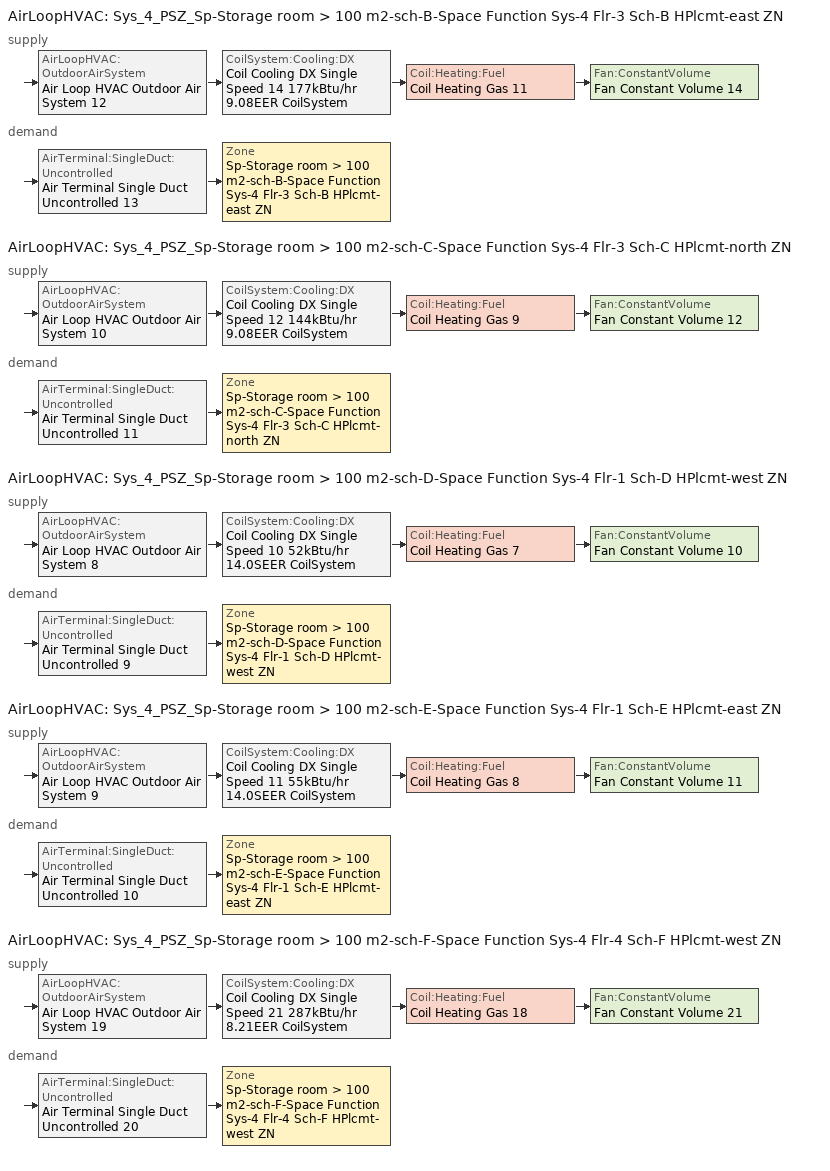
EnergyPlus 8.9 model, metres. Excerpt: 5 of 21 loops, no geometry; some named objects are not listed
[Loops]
AirLoopHVAC 'Sys_4_PSZ_Sp-Storage room > 100 m2-sch-B-Space Function Sys-4 Flr-3 Sch-B HPlcmt-east ZN'
 supply: AirLoopHVAC:OutdoorAirSystem 'Air Loop HVAC Outdoor Air System 12' > CoilSystem:Cooling:DX 'Coil Cooling DX Single Speed 14 177kBtu/hr 9.08EER CoilSystem' > Coil:Heating:Fuel 'Coil Heating Gas 11' > Fan:ConstantVolume 'Fan Constant Volume 14'
 demand: AirTerminal:SingleDuct:Uncontrolled 'Air Terminal Single Duct Uncontrolled 13' > Zone 'Sp-Storage room > 100 m2-sch-B-Space Function Sys-4 Flr-3 Sch-B HPlcmt-east ZN'
AirLoopHVAC 'Sys_4_PSZ_Sp-Storage room > 100 m2-sch-C-Space Function Sys-4 Flr-3 Sch-C HPlcmt-north ZN'
 supply: AirLoopHVAC:OutdoorAirSystem 'Air Loop HVAC Outdoor Air System 10' > CoilSystem:Cooling:DX 'Coil Cooling DX Single Speed 12 144kBtu/hr 9.08EER CoilSystem' > Coil:Heating:Fuel 'Coil Heating Gas 9' > Fan:ConstantVolume 'Fan Constant Volume 12'
 demand: AirTerminal:SingleDuct:Uncontrolled 'Air Terminal Single Duct Uncontrolled 11' > Zone 'Sp-Storage room > 100 m2-sch-C-Space Function Sys-4 Flr-3 Sch-C HPlcmt-north ZN'
AirLoopHVAC 'Sys_4_PSZ_Sp-Storage room > 100 m2-sch-D-Space Function Sys-4 Flr-1 Sch-D HPlcmt-west ZN'
 supply: AirLoopHVAC:OutdoorAirSystem 'Air Loop HVAC Outdoor Air System 8' > CoilSystem:Cooling:DX 'Coil Cooling DX Single Speed 10 52kBtu/hr 14.0SEER CoilSystem' > Coil:Heating:Fuel 'Coil Heating Gas 7' > Fan:ConstantVolume 'Fan Constant Volume 10'
 demand: AirTerminal:SingleDuct:Uncontrolled 'Air Terminal Single Duct Uncontrolled 9' > Zone 'Sp-Storage room > 100 m2-sch-D-Space Function Sys-4 Flr-1 Sch-D HPlcmt-west ZN'
AirLoopHVAC 'Sys_4_PSZ_Sp-Storage room > 100 m2-sch-E-Space Function Sys-4 Flr-1 Sch-E HPlcmt-east ZN'
 supply: AirLoopHVAC:OutdoorAirSystem 'Air Loop HVAC Outdoor Air System 9' > CoilSystem:Cooling:DX 'Coil Cooling DX Single Speed 11 55kBtu/hr 14.0SEER CoilSystem' > Coil:Heating:Fuel 'Coil Heating Gas 8' > Fan:ConstantVolume 'Fan Constant Volume 11'
 demand: AirTerminal:SingleDuct:Uncontrolled 'Air Terminal Single Duct Uncontrolled 10' > Zone 'Sp-Storage room > 100 m2-sch-E-Space Function Sys-4 Flr-1 Sch-E HPlcmt-east ZN'
AirLoopHVAC 'Sys_4_PSZ_Sp-Storage room > 100 m2-sch-F-Space Function Sys-4 Flr-4 Sch-F HPlcmt-west ZN'
 supply: AirLoopHVAC:OutdoorAirSystem 'Air Loop HVAC Outdoor Air System 19' > CoilSystem:Cooling:DX 'Coil Cooling DX Single Speed 21 287kBtu/hr 8.21EER CoilSystem' > Coil:Heating:Fuel 'Coil Heating Gas 18' > Fan:ConstantVolume 'Fan Constant Volume 21'
 demand: AirTerminal:SingleDuct:Uncontrolled 'Air Terminal Single Duct Uncontrolled 20' > Zone 'Sp-Storage room > 100 m2-sch-F-Space Function Sys-4 Flr-4 Sch-F HPlcmt-west ZN'
[ZoneControl:Thermostat] Control Object Type 1=ThermostatSetpoint:DualSetpoint
Name | Zone or ZoneList | Control Type Schedule | Control Name 1
Sp-Storage room > 100 m2-sch-B-Space Function Sys-4 Flr-3 Sch-B HPlcmt-east ZN Thermostat | Sp-Storage room > 100 m2-sch-B-Space Function Sys-4 Flr-3 Sch-B HPlcmt-east ZN | Sp-Storage room > 100 m2-sch-B-Space Function Sys-4 Flr-3 Sch-B HPlcmt-east ZN Thermostat Schedule | Space Function Storage room > 100 m2-sch-B Thermostat 2
Sp-Storage room > 100 m2-sch-C-Space Function Sys-4 Flr-3 Sch-C HPlcmt-north ZN Thermostat | Sp-Storage room > 100 m2-sch-C-Space Function Sys-4 Flr-3 Sch-C HPlcmt-north ZN | Sp-Storage room > 100 m2-sch-C-Space Function Sys-4 Flr-3 Sch-C HPlcmt-north ZN Thermostat Schedule | Space Function Storage room > 100 m2-sch-C Thermostat 2
Sp-Storage room > 100 m2-sch-D-Space Function Sys-4 Flr-1 Sch-D HPlcmt-west ZN Thermostat | Sp-Storage room > 100 m2-sch-D-Space Function Sys-4 Flr-1 Sch-D HPlcmt-west ZN | Sp-Storage room > 100 m2-sch-D-Space Function Sys-4 Flr-1 Sch-D HPlcmt-west ZN Thermostat Schedule | Space Function Storage room > 100 m2-sch-D Thermostat 2
Sp-Storage room > 100 m2-sch-E-Space Function Sys-4 Flr-1 Sch-E HPlcmt-east ZN Thermostat | Sp-Storage room > 100 m2-sch-E-Space Function Sys-4 Flr-1 Sch-E HPlcmt-east ZN | Sp-Storage room > 100 m2-sch-E-Space Function Sys-4 Flr-1 Sch-E HPlcmt-east ZN Thermostat Schedule | Space Function Storage room > 100 m2-sch-E Thermostat 2
Sp-Storage room > 100 m2-sch-F-Space Function Sys-4 Flr-4 Sch-F HPlcmt-west ZN Thermostat | Sp-Storage room > 100 m2-sch-F-Space Function Sys-4 Flr-4 Sch-F HPlcmt-west ZN | Sp-Storage room > 100 m2-sch-F-Space Function Sys-4 Flr-4 Sch-F HPlcmt-west ZN Thermostat Schedule | Space Function Storage room > 100 m2-sch-F Thermostat 2
[ThermostatSetpoint:DualSetpoint]
Name | Heating Setpoint Temperature Schedule | Cooling Setpoint Temperature Schedule
Space Function Storage room > 100 m2-sch-B Thermostat 2 | NECB-B-Thermostat Setpoint-Heating | NECB-B-Thermostat Setpoint-Cooling
Space Function Storage room > 100 m2-sch-C Thermostat 2 | NECB-C-Thermostat Setpoint-Heating | NECB-C-Thermostat Setpoint-Cooling
Space Function Storage room > 100 m2-sch-D Thermostat 2 | NECB-D-Thermostat Setpoint-Heating | NECB-D-Thermostat Setpoint-Cooling
Space Function Storage room > 100 m2-sch-E Thermostat 2 | NECB-E-Thermostat Setpoint-Heating | NECB-E-Thermostat Setpoint-Cooling
Space Function Storage room > 100 m2-sch-F Thermostat 2 | NECB-F-Thermostat Setpoint-Heating | NECB-F-Thermostat Setpoint-Cooling
[AirTerminal:SingleDuct:Uncontrolled] Availability Schedule=Always On Discrete; Maximum Air Flow Rate {m3/s}=AutoSize
Air Terminal Single Duct Uncontrolled 13; Air Terminal Single Duct Uncontrolled 11; Air Terminal Single Duct Uncontrolled 9; Air Terminal Single Duct Uncontrolled 10; Air Terminal Single Duct Uncontrolled 20
[Zone equipment]
Sp-Storage room > 100 m2-sch-B-Space Function Sys-4 Flr-3 Sch-B HPlcmt-east ZN: Air Terminal Single Duct Uncontrolled 13, Zone HVAC Baseboard Convective Water 13
Sp-Storage room > 100 m2-sch-C-Space Function Sys-4 Flr-3 Sch-C HPlcmt-north ZN: Air Terminal Single Duct Uncontrolled 11, Zone HVAC Baseboard Convective Water 11
Sp-Storage room > 100 m2-sch-D-Space Function Sys-4 Flr-1 Sch-D HPlcmt-west ZN: Air Terminal Single Duct Uncontrolled 9, Zone HVAC Baseboard Convective Water 9
Sp-Storage room > 100 m2-sch-E-Space Function Sys-4 Flr-1 Sch-E HPlcmt-east ZN: Air Terminal Single Duct Uncontrolled 10, Zone HVAC Baseboard Convective Water 10
Sp-Storage room > 100 m2-sch-F-Space Function Sys-4 Flr-4 Sch-F HPlcmt-west ZN: Air Terminal Single Duct Uncontrolled 20, Zone HVAC Baseboard Convective Water 20
[Sizing:Zone] Zone Cooling Design Supply Air Temperature Input Method=SupplyAirTemperature; Zone Cooling Design Supply Air Temperature {C}=13; Zone Cooling Design Supply Air Temperature Difference {deltaC}=11.11; Zone Heating Design Supply Air Temperature Input Method=SupplyAirTemperature; Zone Heating Design Supply Air Temperature {C}=43; Zone Heating Design Supply Air Temperature Difference {deltaC}=11.11; Zone Cooling Design Supply Air Humidity Ratio {kgWater/kgDryAir}=0.0085; Zone Heating Design Supply Air Humidity Ratio {kgWater/kgDryAir}=0.008; Zone Heating Sizing Factor=1.3; Zone Cooling Sizing Factor=1.1; Cooling Design Air Flow Method=DesignDay; Cooling Design Air Flow Rate {m3/s}=0; Cooling Minimum Air Flow per Zone Floor Area {m3/s-m2}=0.000762; Cooling Minimum Air Flow {m3/s}=0; Cooling Minimum Air Flow Fraction=0; Heating Design Air Flow Method=DesignDay; Heating Design Air Flow Rate {m3/s}=0; Heating Maximum Air Flow per Zone Floor Area {m3/s-m2}=0.002032; Heating Maximum Air Flow {m3/s}=0.141576; Heating Maximum Air Flow Fraction=0.3; Account for Dedicated Outdoor Air System=No
Name | Design Specification Outdoor Air Object | Design Specification Zone Air Distribution Object
Sp-Storage room > 100 m2-sch-B-Space Function Sys-4 Flr-3 Sch-B HPlcmt-east ZN | Space Function Storage room > 100 m2-sch-B Ventilation | Sp-Storage room > 100 m2-sch-B-Space Function Sys-4 Flr-3 Sch-B HPlcmt-east ZN Design Spec Zone Air Dist
Sp-Storage room > 100 m2-sch-C-Space Function Sys-4 Flr-3 Sch-C HPlcmt-north ZN | Space Function Storage room > 100 m2-sch-C Ventilation | Sp-Storage room > 100 m2-sch-C-Space Function Sys-4 Flr-3 Sch-C HPlcmt-north ZN Design Spec Zone Air Dist
Sp-Storage room > 100 m2-sch-D-Space Function Sys-4 Flr-1 Sch-D HPlcmt-west ZN | Space Function Storage room > 100 m2-sch-D Ventilation | Sp-Storage room > 100 m2-sch-D-Space Function Sys-4 Flr-1 Sch-D HPlcmt-west ZN Design Spec Zone Air Dist
Sp-Storage room > 100 m2-sch-E-Space Function Sys-4 Flr-1 Sch-E HPlcmt-east ZN | Space Function Storage room > 100 m2-sch-E Ventilation | Sp-Storage room > 100 m2-sch-E-Space Function Sys-4 Flr-1 Sch-E HPlcmt-east ZN Design Spec Zone Air Dist
Sp-Storage room > 100 m2-sch-F-Space Function Sys-4 Flr-4 Sch-F HPlcmt-west ZN | Space Function Storage room > 100 m2-sch-F Ventilation | Sp-Storage room > 100 m2-sch-F-Space Function Sys-4 Flr-4 Sch-F HPlcmt-west ZN Design Spec Zone Air Dist
[DesignSpecification:ZoneAirDistribution] Zone Air Distribution Effectiveness in Cooling Mode=1; Zone Air Distribution Effectiveness in Heating Mode=1
Sp-Storage room > 100 m2-sch-B-Space Function Sys-4 Flr-3 Sch-B HPlcmt-east ZN Design Spec Zone Air Dist; Sp-Storage room > 100 m2-sch-C-Space Function Sys-4 Flr-3 Sch-C HPlcmt-north ZN Design Spec Zone Air Dist; Sp-Storage room > 100 m2-sch-D-Space Function Sys-4 Flr-1 Sch-D HPlcmt-west ZN Design Spec Zone Air Dist; Sp-Storage room > 100 m2-sch-E-Space Function Sys-4 Flr-1 Sch-E HPlcmt-east ZN Design Spec Zone Air Dist; Sp-Storage room > 100 m2-sch-F-Space Function Sys-4 Flr-4 Sch-F HPlcmt-west ZN Design Spec Zone Air Dist
[Controller:MechanicalVentilation] Demand Controlled Ventilation=No; System Outdoor Air Method=ZoneSum
Name | Availability Schedule | Zone Name 1 | Design Specification Outdoor Air Object Name 1 | Design Specification Zone Air Distribution Object Name 1
Controller Mechanical Ventilation 12 | Sys_4_PSZ_Sp-Storage room > 100 m2-sch-B-Space Function Sys-4 Flr-3 Sch-B HPlcmt-east ZN Occ Sch | Sp-Storage room > 100 m2-sch-B-Space Function Sys-4 Flr-3 Sch-B HPlcmt-east ZN | Space Function Storage room > 100 m2-sch-B Ventilation | Sp-Storage room > 100 m2-sch-B-Space Function Sys-4 Flr-3 Sch-B HPlcmt-east ZN Design Spec Zone Air Dist
Controller Mechanical Ventilation 10 | Sys_4_PSZ_Sp-Storage room > 100 m2-sch-C-Space Function Sys-4 Flr-3 Sch-C HPlcmt-north ZN Occ Sch | Sp-Storage room > 100 m2-sch-C-Space Function Sys-4 Flr-3 Sch-C HPlcmt-north ZN | Space Function Storage room > 100 m2-sch-C Ventilation | Sp-Storage room > 100 m2-sch-C-Space Function Sys-4 Flr-3 Sch-C HPlcmt-north ZN Design Spec Zone Air Dist
Controller Mechanical Ventilation 8 | Sys_4_PSZ_Sp-Storage room > 100 m2-sch-D-Space Function Sys-4 Flr-1 Sch-D HPlcmt-west ZN Occ Sch | Sp-Storage room > 100 m2-sch-D-Space Function Sys-4 Flr-1 Sch-D HPlcmt-west ZN | Space Function Storage room > 100 m2-sch-D Ventilation | Sp-Storage room > 100 m2-sch-D-Space Function Sys-4 Flr-1 Sch-D HPlcmt-west ZN Design Spec Zone Air Dist
Controller Mechanical Ventilation 9 | Sys_4_PSZ_Sp-Storage room > 100 m2-sch-E-Space Function Sys-4 Flr-1 Sch-E HPlcmt-east ZN Occ Sch | Sp-Storage room > 100 m2-sch-E-Space Function Sys-4 Flr-1 Sch-E HPlcmt-east ZN | Space Function Storage room > 100 m2-sch-E Ventilation | Sp-Storage room > 100 m2-sch-E-Space Function Sys-4 Flr-1 Sch-E HPlcmt-east ZN Design Spec Zone Air Dist
Controller Mechanical Ventilation 19 | Sys_4_PSZ_Sp-Storage room > 100 m2-sch-F-Space Function Sys-4 Flr-4 Sch-F HPlcmt-west ZN Occ Sch | Sp-Storage room > 100 m2-sch-F-Space Function Sys-4 Flr-4 Sch-F HPlcmt-west ZN | Space Function Storage room > 100 m2-sch-F Ventilation | Sp-Storage room > 100 m2-sch-F-Space Function Sys-4 Flr-4 Sch-F HPlcmt-west ZN Design Spec Zone Air Dist
[DesignSpecification:OutdoorAir] Outdoor Air Method=Sum; Outdoor Air Flow per Person {m3/s-person}=0; Outdoor Air Flow per Zone Floor Area {m3/s-m2}=0.0003556; Outdoor Air Flow per Zone {m3/s}=0; Outdoor Air Flow Air Changes per Hour {1/hr}=0
Space Function Storage room > 100 m2-sch-B Ventilation; Space Function Storage room > 100 m2-sch-C Ventilation; Space Function Storage room > 100 m2-sch-D Ventilation; Space Function Storage room > 100 m2-sch-E Ventilation; Space Function Storage room > 100 m2-sch-F Ventilation
[Fan:ConstantVolume] Fan Total Efficiency=0.39975; Pressure Rise {Pa}=640; Maximum Flow Rate {m3/s}=AutoSize; Motor Efficiency=0.615; Motor In Airstream Fraction=1
Name | Availability Schedule
Fan Constant Volume 14 | Sys_4_PSZ_Sp-Storage room > 100 m2-sch-B-Space Function Sys-4 Flr-3 Sch-B HPlcmt-east ZN Occ Sch
Fan Constant Volume 12 | Sys_4_PSZ_Sp-Storage room > 100 m2-sch-C-Space Function Sys-4 Flr-3 Sch-C HPlcmt-north ZN Occ Sch
Fan Constant Volume 10 | Sys_4_PSZ_Sp-Storage room > 100 m2-sch-D-Space Function Sys-4 Flr-1 Sch-D HPlcmt-west ZN Occ Sch
Fan Constant Volume 11 | Sys_4_PSZ_Sp-Storage room > 100 m2-sch-E-Space Function Sys-4 Flr-1 Sch-E HPlcmt-east ZN Occ Sch
Fan Constant Volume 21 | Sys_4_PSZ_Sp-Storage room > 100 m2-sch-F-Space Function Sys-4 Flr-4 Sch-F HPlcmt-west ZN Occ Sch
[Coil:Cooling:DX:SingleSpeed] Availability Schedule=Always On Discrete; Gross Rated Total Cooling Capacity {W}=Autosize; Gross Rated Sensible Heat Ratio=Autosize; Rated Air Flow Rate {m3/s}=Autosize; Rated Evaporator Fan Power Per Volume Flow Rate {W/(m3/s)}=773.3; Total Cooling Capacity Function of Temperature Curve=DXCOOL-NECB2011-REF-CAPFT; Total Cooling Capacity Function of Flow Fraction Curve=DXCOOL-NECB2011-REF-CAPFFLOW; Energy Input Ratio Function of Temperature Curve=DXCOOL-NECB2011-REF-COOLEIRFT; Energy Input Ratio Function of Flow Fraction Curve=DXCOOL-NECB2011-REF-COOLEIRFFLOW; Part Load Fraction Correlation Curve=DXCOOL-NECB2011-REF-COOLPLFFPLR; Condenser Type=AirCooled; Evaporative Condenser Effectiveness=0; Evaporative Condenser Air Flow Rate {m3/s}=Autosize; Evaporative Condenser Pump Rated Power Consumption {W}=Autosize; Crankcase Heater Capacity {W}=0; Maximum Outdoor Dry-Bulb Temperature for Crankcase Heater Operation {C}=0; Basin Heater Capacity {W/K}=0; Basin Heater Setpoint Temperature {C}=10
Name | Gross Rated Cooling COP {W/W}
Coil Cooling DX Single Speed 14 177kBtu/hr 9.08EER | 3.19475
Coil Cooling DX Single Speed 12 144kBtu/hr 9.08EER | 3.17121
Coil Cooling DX Single Speed 10 52kBtu/hr 14.0SEER; Coil Cooling DX Single Speed 11 55kBtu/hr 14.0SEER | 3.8248
Coil Cooling DX Single Speed 21 287kBtu/hr 8.21EER | 2.95942
[AirLoopHVAC] Design Supply Air Flow Rate {m3/s}=AutoSize
Sys_4_PSZ_Sp-Storage room > 100 m2-sch-B-Space Function Sys-4 Flr-3 Sch-B HPlcmt-east ZN; Sys_4_PSZ_Sp-Storage room > 100 m2-sch-C-Space Function Sys-4 Flr-3 Sch-C HPlcmt-north ZN; Sys_4_PSZ_Sp-Storage room > 100 m2-sch-D-Space Function Sys-4 Flr-1 Sch-D HPlcmt-west ZN; Sys_4_PSZ_Sp-Storage room > 100 m2-sch-E-Space Function Sys-4 Flr-1 Sch-E HPlcmt-east ZN; Sys_4_PSZ_Sp-Storage room > 100 m2-sch-F-Space Function Sys-4 Flr-4 Sch-F HPlcmt-west ZN
[Sizing:System] Type of Load to Size On=Sensible; Design Outdoor Air Flow Rate {m3/s}=Autosize; Central Heating Maximum System Air Flow Ratio=1; Preheat Design Temperature {C}=7; Preheat Design Humidity Ratio {kgWater/kgDryAir}=0.008; Precool Design Temperature {C}=13; Precool Design Humidity Ratio {kgWater/kgDryAir}=0.008; Central Cooling Design Supply Air Temperature {C}=13; Central Heating Design Supply Air Temperature {C}=43; Type of Zone Sum to Use=NonCoincident; 100% Outdoor Air in Cooling=No; 100% Outdoor Air in Heating=No; Central Cooling Design Supply Air Humidity Ratio {kgWater/kgDryAir}=0.0085; Central Heating Design Supply Air Humidity Ratio {kgWater/kgDryAir}=0.008; Cooling Supply Air Flow Rate Method=DesignDay; Cooling Supply Air Flow Rate {m3/s}=0; Cooling Supply Air Flow Rate Per Floor Area {m3/s-m2}=0.00996765; Cooling Fraction of Autosized Cooling Supply Air Flow Rate=1; Cooling Supply Air Flow Rate Per Unit Cooling Capacity {m3/s-W}=3.94755e-05; Heating Supply Air Flow Rate Method=DesignDay; Heating Supply Air Flow Rate {m3/s}=0; Heating Supply Air Flow Rate Per Floor Area {m3/s-m2}=0.00996765; Heating Fraction of Autosized Heating Supply Air Flow Rate=1; Heating Fraction of Autosized Cooling Supply Air Flow Rate=1; Heating Supply Air Flow Rate Per Unit Heating Capacity {m3/s-W}=3.15882e-05; System Outdoor Air Method=ZoneSum; Zone Maximum Outdoor Air Fraction=1; Cooling Design Capacity Method=CoolingDesignCapacity; Cooling Design Capacity {W}=Autosize; Cooling Design Capacity Per Floor Area {W/m2}=234.7; Fraction of Autosized Cooling Design Capacity=1; Heating Design Capacity Method=HeatingDesignCapacity; Heating Design Capacity {W}=Autosize; Heating Design Capacity Per Floor Area {W/m2}=157; Fraction of Autosized Heating Design Capacity=1; Central Cooling Capacity Control Method=OnOff
Sys_4_PSZ_Sp-Storage room > 100 m2-sch-B-Space Function Sys-4 Flr-3 Sch-B HPlcmt-east ZN; Sys_4_PSZ_Sp-Storage room > 100 m2-sch-C-Space Function Sys-4 Flr-3 Sch-C HPlcmt-north ZN; Sys_4_PSZ_Sp-Storage room > 100 m2-sch-D-Space Function Sys-4 Flr-1 Sch-D HPlcmt-west ZN; Sys_4_PSZ_Sp-Storage room > 100 m2-sch-E-Space Function Sys-4 Flr-1 Sch-E HPlcmt-east ZN; Sys_4_PSZ_Sp-Storage room > 100 m2-sch-F-Space Function Sys-4 Flr-4 Sch-F HPlcmt-west ZN
[Controller:OutdoorAir] Minimum Outdoor Air Flow Rate {m3/s}=Autosize; Maximum Outdoor Air Flow Rate {m3/s}=Autosize; Economizer Control Action Type=ModulateFlow; Lockout Type=NoLockout; Minimum Limit Type=FixedMinimum; High Humidity Control=No; Control High Indoor Humidity Based on Outdoor Humidity Ratio=Yes; Heat Recovery Bypass Control Type=BypassWhenWithinEconomizerLimits
Name | Economizer Control Type | Minimum Outdoor Air Schedule | Mechanical Ventilation Controller | Economizer Maximum Limit Dry-Bulb Temperature {C} | Economizer Maximum Limit Enthalpy {J/kg} | Economizer Minimum Limit Dry-Bulb Temperature {C}
Controller Outdoor Air 12 | DifferentialEnthalpy | Sys_4_PSZ_Sp-Storage room > 100 m2-sch-B-Space Function Sys-4 Flr-3 Sch-B HPlcmt-east ZN Occ Sch | Controller Mechanical Ventilation 12
Controller Outdoor Air 10 | DifferentialEnthalpy | Sys_4_PSZ_Sp-Storage room > 100 m2-sch-C-Space Function Sys-4 Flr-3 Sch-C HPlcmt-north ZN Occ Sch | Controller Mechanical Ventilation 10
Controller Outdoor Air 8 | NoEconomizer | Sys_4_PSZ_Sp-Storage room > 100 m2-sch-D-Space Function Sys-4 Flr-1 Sch-D HPlcmt-west ZN Occ Sch | Controller Mechanical Ventilation 8 | 28 | 64000 | -100
Controller Outdoor Air 9 | NoEconomizer | Sys_4_PSZ_Sp-Storage room > 100 m2-sch-E-Space Function Sys-4 Flr-1 Sch-E HPlcmt-east ZN Occ Sch | Controller Mechanical Ventilation 9 | 28 | 64000 | -100
Controller Outdoor Air 19 | DifferentialEnthalpy | Sys_4_PSZ_Sp-Storage room > 100 m2-sch-F-Space Function Sys-4 Flr-4 Sch-F HPlcmt-west ZN Occ Sch | Controller Mechanical Ventilation 19
[SetpointManager:MixedAir] Control Variable=Temperature
Node 195 OS Default SPM; Node 194 OS Default SPM; Node 193 OS Default SPM; Node 169 OS Default SPM; Node 168 OS Default SPM; Node 167 OS Default SPM; Node 143 OS Default SPM; Node 142 OS Default SPM; Node 141 OS Default SPM; Node 156 OS Default SPM; Node 155 OS Default SPM; Node 154 OS Default SPM; Node 286 OS Default SPM; Node 285 OS Default SPM; Node 284 OS Default SPM
[CoilSystem:Cooling:DX] Availability Schedule=Always On Discrete
Name | Cooling Coil
Coil Cooling DX Single Speed 14 177kBtu/hr 9.08EER CoilSystem | Coil Cooling DX Single Speed 14 177kBtu/hr 9.08EER
Coil Cooling DX Single Speed 12 144kBtu/hr 9.08EER CoilSystem | Coil Cooling DX Single Speed 12 144kBtu/hr 9.08EER
Coil Cooling DX Single Speed 10 52kBtu/hr 14.0SEER CoilSystem | Coil Cooling DX Single Speed 10 52kBtu/hr 14.0SEER
Coil Cooling DX Single Speed 11 55kBtu/hr 14.0SEER CoilSystem | Coil Cooling DX Single Speed 11 55kBtu/hr 14.0SEER
Coil Cooling DX Single Speed 21 287kBtu/hr 8.21EER CoilSystem | Coil Cooling DX Single Speed 21 287kBtu/hr 8.21EER
[Coil:Heating:Fuel] Availability Schedule=Always On Discrete; Fuel Type=NaturalGas; Burner Efficiency=0.81; Nominal Capacity {W}=AutoSize; Parasitic Electric Load {W}=0; Part Load Fraction Correlation Curve=FURNACE-EFFPLR-NECB2011; Parasitic Fuel Load {W}=0
Coil Heating Gas 11; Coil Heating Gas 9; Coil Heating Gas 7; Coil Heating Gas 8; Coil Heating Gas 18
[SetpointManager:SingleZone:Reheat] Control Variable=Temperature; Minimum Supply Air Temperature {C}=13; Maximum Supply Air Temperature {C}=43
Name | Control Zone
Setpoint Manager Single Zone Reheat 11 | Sp-Storage room > 100 m2-sch-B-Space Function Sys-4 Flr-3 Sch-B HPlcmt-east ZN
Setpoint Manager Single Zone Reheat 9 | Sp-Storage room > 100 m2-sch-C-Space Function Sys-4 Flr-3 Sch-C HPlcmt-north ZN
Setpoint Manager Single Zone Reheat 7 | Sp-Storage room > 100 m2-sch-D-Space Function Sys-4 Flr-1 Sch-D HPlcmt-west ZN
Setpoint Manager Single Zone Reheat 8 | Sp-Storage room > 100 m2-sch-E-Space Function Sys-4 Flr-1 Sch-E HPlcmt-east ZN
Setpoint Manager Single Zone Reheat 18 | Sp-Storage room > 100 m2-sch-F-Space Function Sys-4 Flr-4 Sch-F HPlcmt-west ZN
[Schedule:Compact]
Sp-Storage room > 100 m2-sch-B-Space Function Sys-4 Flr-3 Sch-B HPlcmt-east ZN Thermostat Schedule; Sp-Storage room > 100 m2-sch-C-Space Function Sys-4 Flr-3 Sch-C HPlcmt-north ZN Thermostat Schedule; Sp-Storage room > 100 m2-sch-D-Space Function Sys-4 Flr-1 Sch-D HPlcmt-west ZN Thermostat Schedule; Sp-Storage room > 100 m2-sch-E-Space Function Sys-4 Flr-1 Sch-E HPlcmt-east ZN Thermostat Schedule; Sp-Storage room > 100 m2-sch-F-Space Function Sys-4 Flr-4 Sch-F HPlcmt-west ZN Thermostat Schedule: Through: 12/31, For: AllDays, Until: 24:00, 4
[Schedule:Day:Interval]
NECB-C-Thermostat Setpoint-Heating Sun|Hol Day: No, 09:00, 18, 10:00, 20, 19:00, 22, 24:00, 18
NECB-C-Thermostat Setpoint-Heating Default|Wkdy Day; NECB-C-Thermostat Setpoint-Heating Sat Day; NECB-C-Thermostat Setpoint-Heating Default: No, 07:00, 18, 08:00, 20, 21:00, 22, 24:00, 18
NECB-C-Thermostat Setpoint-Cooling Sun|Hol Day; NECB-E-Thermostat Setpoint-Cooling Default|Wkdy Day; NECB-E-Thermostat Setpoint-Cooling Default: No, 07:00, 35, 19:00, 24, 24:00, 35
NECB-C-Thermostat Setpoint-Cooling Default|Wkdy Day; NECB-C-Thermostat Setpoint-Cooling Sat Day; NECB-C-Thermostat Setpoint-Cooling Default: No, 07:00, 35, 21:00, 24, 24:00, 35
NECB-B-Thermostat Setpoint-Heating Sun|Hol Day: No, 01:00, 18, 02:00, 22, 09:00, 18, 10:00, 20, 23:00, 22, 24:00, 18
NECB-B-Thermostat Setpoint-Heating Default|Wkdy Day; NECB-B-Thermostat Setpoint-Heating Sat Day; NECB-B-Thermostat Setpoint-Heating Default: No, 02:00, 22, 08:00, 18, 09:00, 20, 24:00, 22
NECB-B-Thermostat Setpoint-Cooling Sun|Hol Day: No, 09:00, 35, 23:00, 24, 24:00, 35
NECB-B-Thermostat Setpoint-Cooling Default|Wkdy Day; NECB-B-Thermostat Setpoint-Cooling Sat Day; NECB-B-Thermostat Setpoint-Cooling Default: No, 01:00, 24, 08:00, 35, 24:00, 24
Sys_4_PSZ_Sp-Storage room > 100 m2-sch-B-Space Function Sys-4 Flr-3 Sch-B HPlcmt-east ZN Occ Sch Sunday: No, 01:00, 0, 02:00, 1, 11:00, 0, 23:00, 1, 24:00, 0
Sys_4_PSZ_Sp-Storage room > 100 m2-sch-B-Space Function Sys-4 Flr-3 Sch-B HPlcmt-east ZN Occ Sch Monday; Sys_4_PSZ_Sp-Storage room > 100 m2-sch-B-Space Function Sys-4 Flr-3 Sch-B HPlcmt-east ZN Occ Sch Tuesday; Sys_4_PSZ_Sp-Storage room > 100 m2-sch-B-Space Function Sys-4 Flr-3 Sch-B HPlcmt-east ZN Occ Sch Wednesday; Sys_4_PSZ_Sp-Storage room > 100 m2-sch-B-Space Function Sys-4 Flr-3 Sch-B HPlcmt-east ZN Occ Sch Thursday; Sys_4_PSZ_Sp-Storage room > 100 m2-sch-B-Space Function Sys-4 Flr-3 Sch-B HPlcmt-east ZN Occ Sch Friday: No, 01:00, 1, 10:00, 0, 24:00, 1
Sys_4_PSZ_Sp-Storage room > 100 m2-sch-B-Space Function Sys-4 Flr-3 Sch-B HPlcmt-east ZN Occ Sch Saturday: No, 02:00, 1, 10:00, 0, 24:00, 1
Sys_4_PSZ_Sp-Storage room > 100 m2-sch-B-Space Function Sys-4 Flr-3 Sch-B HPlcmt-east ZN Occ Sch Default; Sys_4_PSZ_Sp-Storage room > 100 m2-sch-B-Space Function Sys-4 Flr-3 Sch-B HPlcmt-east ZN Occ Sch Summer Design Day; Sys_4_PSZ_Sp-Storage room > 100 m2-sch-B-Space Function Sys-4 Flr-3 Sch-B HPlcmt-east ZN Occ Sch Winter Design Day; Sys_4_PSZ_Sp-Storage room > 100 m2-sch-C-Space Function Sys-4 Flr-3 Sch-C HPlcmt-north ZN Occ Sch Default; Sys_4_PSZ_Sp-Storage room > 100 m2-sch-C-Space Function Sys-4 Flr-3 Sch-C HPlcmt-north ZN Occ Sch Summer Design Day; Sys_4_PSZ_Sp-Storage room > 100 m2-sch-C-Space Function Sys-4 Flr-3 Sch-C HPlcmt-north ZN Occ Sch Winter Design Day; Sys_4_PSZ_Sp-Storage room > 100 m2-sch-D-Space Function Sys-4 Flr-1 Sch-D HPlcmt-west ZN Occ Sch Default; Sys_4_PSZ_Sp-Storage room > 100 m2-sch-D-Space Function Sys-4 Flr-1 Sch-D HPlcmt-west ZN Occ Sch Summer Design Day; Sys_4_PSZ_Sp-Storage room > 100 m2-sch-D-Space Function Sys-4 Flr-1 Sch-D HPlcmt-west ZN Occ Sch Winter Design Day; Sys_4_PSZ_Sp-Storage room > 100 m2-sch-E-Space Function Sys-4 Flr-1 Sch-E HPlcmt-east ZN Occ Sch Default; Sys_4_PSZ_Sp-Storage room > 100 m2-sch-E-Space Function Sys-4 Flr-1 Sch-E HPlcmt-east ZN Occ Sch Summer Design Day; Sys_4_PSZ_Sp-Storage room > 100 m2-sch-E-Space Function Sys-4 Flr-1 Sch-E HPlcmt-east ZN Occ Sch Winter Design Day; Sys_4_PSZ_Sp-Storage room > 100 m2-sch-F-Space Function Sys-4 Flr-4 Sch-F HPlcmt-west ZN Occ Sch Default; Sys_4_PSZ_Sp-Storage room > 100 m2-sch-F-Space Function Sys-4 Flr-4 Sch-F HPlcmt-west ZN Occ Sch Summer Design Day; Sys_4_PSZ_Sp-Storage room > 100 m2-sch-F-Space Function Sys-4 Flr-4 Sch-F HPlcmt-west ZN Occ Sch Winter Design Day: No, 24:00, 1
Sys_4_PSZ_Sp-Storage room > 100 m2-sch-C-Space Function Sys-4 Flr-3 Sch-C HPlcmt-north ZN Occ Sch Sunday: No, 09:00, 0, 19:00, 1, 24:00, 0
Sys_4_PSZ_Sp-Storage room > 100 m2-sch-C-Space Function Sys-4 Flr-3 Sch-C HPlcmt-north ZN Occ Sch Monday; Sys_4_PSZ_Sp-Storage room > 100 m2-sch-C-Space Function Sys-4 Flr-3 Sch-C HPlcmt-north ZN Occ Sch Tuesday; Sys_4_PSZ_Sp-Storage room > 100 m2-sch-C-Space Function Sys-4 Flr-3 Sch-C HPlcmt-north ZN Occ Sch Wednesday; Sys_4_PSZ_Sp-Storage room > 100 m2-sch-C-Space Function Sys-4 Flr-3 Sch-C HPlcmt-north ZN Occ Sch Thursday; Sys_4_PSZ_Sp-Storage room > 100 m2-sch-C-Space Function Sys-4 Flr-3 Sch-C HPlcmt-north ZN Occ Sch Friday; Sys_4_PSZ_Sp-Storage room > 100 m2-sch-C-Space Function Sys-4 Flr-3 Sch-C HPlcmt-north ZN Occ Sch Saturday: No, 09:00, 0, 21:00, 1, 24:00, 0
NECB-D-Thermostat Setpoint-Heating Sun|Hol Day; NECB-D-Thermostat Setpoint-Heating Sat Day; NECB-E-Thermostat Setpoint-Heating Sun|Hol Day: No, 24:00, 18
NECB-D-Thermostat Setpoint-Heating Default|Wkdy Day; NECB-D-Thermostat Setpoint-Heating Default: No, 07:00, 18, 08:00, 20, 23:00, 22, 24:00, 18
NECB-D-Thermostat Setpoint-Cooling Sun|Hol Day; NECB-D-Thermostat Setpoint-Cooling Sat Day; NECB-E-Thermostat Setpoint-Cooling Sun|Hol Day: No, 24:00, 35
NECB-D-Thermostat Setpoint-Cooling Default|Wkdy Day; NECB-D-Thermostat Setpoint-Cooling Default: No, 07:00, 35, 23:00, 24, 24:00, 35
Sys_4_PSZ_Sp-Storage room > 100 m2-sch-D-Space Function Sys-4 Flr-1 Sch-D HPlcmt-west ZN Occ Sch Sunday; Sys_4_PSZ_Sp-Storage room > 100 m2-sch-D-Space Function Sys-4 Flr-1 Sch-D HPlcmt-west ZN Occ Sch Saturday; Sys_4_PSZ_Sp-Storage room > 100 m2-sch-E-Space Function Sys-4 Flr-1 Sch-E HPlcmt-east ZN Occ Sch Sunday: No, 24:00, 0
Sys_4_PSZ_Sp-Storage room > 100 m2-sch-D-Space Function Sys-4 Flr-1 Sch-D HPlcmt-west ZN Occ Sch Monday; Sys_4_PSZ_Sp-Storage room > 100 m2-sch-D-Space Function Sys-4 Flr-1 Sch-D HPlcmt-west ZN Occ Sch Tuesday; Sys_4_PSZ_Sp-Storage room > 100 m2-sch-D-Space Function Sys-4 Flr-1 Sch-D HPlcmt-west ZN Occ Sch Wednesday; Sys_4_PSZ_Sp-Storage room > 100 m2-sch-D-Space Function Sys-4 Flr-1 Sch-D HPlcmt-west ZN Occ Sch Thursday; Sys_4_PSZ_Sp-Storage room > 100 m2-sch-D-Space Function Sys-4 Flr-1 Sch-D HPlcmt-west ZN Occ Sch Friday: No, 09:00, 0, 18:00, 1, 19:00, 0, 22:00, 1, 24:00, 0
NECB-E-Thermostat Setpoint-Heating Default|Wkdy Day; NECB-E-Thermostat Setpoint-Heating Default: No, 07:00, 18, 08:00, 20, 19:00, 22, 24:00, 18
NECB-E-Thermostat Setpoint-Heating Sat Day: No, 08:00, 18, 09:00, 20, 17:00, 22, 24:00, 18
NECB-E-Thermostat Setpoint-Cooling Sat Day: No, 08:00, 35, 17:00, 24, 24:00, 35
Sys_4_PSZ_Sp-Storage room > 100 m2-sch-E-Space Function Sys-4 Flr-1 Sch-E HPlcmt-east ZN Occ Sch Monday; Sys_4_PSZ_Sp-Storage room > 100 m2-sch-E-Space Function Sys-4 Flr-1 Sch-E HPlcmt-east ZN Occ Sch Tuesday; Sys_4_PSZ_Sp-Storage room > 100 m2-sch-E-Space Function Sys-4 Flr-1 Sch-E HPlcmt-east ZN Occ Sch Wednesday; Sys_4_PSZ_Sp-Storage room > 100 m2-sch-E-Space Function Sys-4 Flr-1 Sch-E HPlcmt-east ZN Occ Sch Thursday; Sys_4_PSZ_Sp-Storage room > 100 m2-sch-E-Space Function Sys-4 Flr-1 Sch-E HPlcmt-east ZN Occ Sch Friday: No, 08:00, 0, 19:00, 1, 24:00, 0
Sys_4_PSZ_Sp-Storage room > 100 m2-sch-E-Space Function Sys-4 Flr-1 Sch-E HPlcmt-east ZN Occ Sch Saturday: No, 09:00, 0, 13:00, 1, 24:00, 0
NECB-F-Thermostat Setpoint-Heating Sun|Hol Day; NECB-F-Thermostat Setpoint-Heating Default|Wkdy Day; NECB-F-Thermostat Setpoint-Heating Sat Day; NECB-F-Thermostat Setpoint-Heating Default: No, 01:00, 22, 07:00, 18, 08:00, 20, 24:00, 22
NECB-F-Thermostat Setpoint-Cooling Sun|Hol Day; NECB-F-Thermostat Setpoint-Cooling Default|Wkdy Day; NECB-F-Thermostat Setpoint-Cooling Sat Day; NECB-F-Thermostat Setpoint-Cooling Default: No, 24:00, 24
Sys_4_PSZ_Sp-Storage room > 100 m2-sch-F-Space Function Sys-4 Flr-4 Sch-F HPlcmt-west ZN Occ Sch Sunday; Sys_4_PSZ_Sp-Storage room > 100 m2-sch-F-Space Function Sys-4 Flr-4 Sch-F HPlcmt-west ZN Occ Sch Monday; Sys_4_PSZ_Sp-Storage room > 100 m2-sch-F-Space Function Sys-4 Flr-4 Sch-F HPlcmt-west ZN Occ Sch Tuesday; Sys_4_PSZ_Sp-Storage room > 100 m2-sch-F-Space Function Sys-4 Flr-4 Sch-F HPlcmt-west ZN Occ Sch Wednesday; Sys_4_PSZ_Sp-Storage room > 100 m2-sch-F-Space Function Sys-4 Flr-4 Sch-F HPlcmt-west ZN Occ Sch Thursday; Sys_4_PSZ_Sp-Storage room > 100 m2-sch-F-Space Function Sys-4 Flr-4 Sch-F HPlcmt-west ZN Occ Sch Friday; Sys_4_PSZ_Sp-Storage room > 100 m2-sch-F-Space Function Sys-4 Flr-4 Sch-F HPlcmt-west ZN Occ Sch Saturday: No, 10:00, 1, 16:00, 0, 24:00, 1
[Schedule:Week:Daily]
NECB-C-Thermostat Setpoint-Heating Week Rule - Jan1-Dec31: NECB-C-Thermostat Setpoint-Heating Sun|Hol Day, NECB-C-Thermostat Setpoint-Heating Default|Wkdy Day, NECB-C-Thermostat Setpoint-Heating Default|Wkdy Day, NECB-C-Thermostat Setpoint-Heating Default|Wkdy Day, NECB-C-Thermostat Setpoint-Heating Default|Wkdy Day, NECB-C-Thermostat Setpoint-Heating Default|Wkdy Day, NECB-C-Thermostat Setpoint-Heating Sat Day, NECB-C-Thermostat Setpoint-Heating Default, NECB-C-Thermostat Setpoint-Heating Default, NECB-C-Thermostat Setpoint-Heating Default, NECB-C-Thermostat Setpoint-Heating Default, NECB-C-Thermostat Setpoint-Heating Default
NECB-C-Thermostat Setpoint-Cooling Week Rule - Jan1-Dec31: NECB-C-Thermostat Setpoint-Cooling Sun|Hol Day, NECB-C-Thermostat Setpoint-Cooling Default|Wkdy Day, NECB-C-Thermostat Setpoint-Cooling Default|Wkdy Day, NECB-C-Thermostat Setpoint-Cooling Default|Wkdy Day, NECB-C-Thermostat Setpoint-Cooling Default|Wkdy Day, NECB-C-Thermostat Setpoint-Cooling Default|Wkdy Day, NECB-C-Thermostat Setpoint-Cooling Sat Day, NECB-C-Thermostat Setpoint-Cooling Default, NECB-C-Thermostat Setpoint-Cooling Default, NECB-C-Thermostat Setpoint-Cooling Default, NECB-C-Thermostat Setpoint-Cooling Default, NECB-C-Thermostat Setpoint-Cooling Default
NECB-B-Thermostat Setpoint-Heating Week Rule - Jan1-Dec31: NECB-B-Thermostat Setpoint-Heating Sun|Hol Day, NECB-B-Thermostat Setpoint-Heating Default|Wkdy Day, NECB-B-Thermostat Setpoint-Heating Default|Wkdy Day, NECB-B-Thermostat Setpoint-Heating Default|Wkdy Day, NECB-B-Thermostat Setpoint-Heating Default|Wkdy Day, NECB-B-Thermostat Setpoint-Heating Default|Wkdy Day, NECB-B-Thermostat Setpoint-Heating Sat Day, NECB-B-Thermostat Setpoint-Heating Default, NECB-B-Thermostat Setpoint-Heating Default, NECB-B-Thermostat Setpoint-Heating Default, NECB-B-Thermostat Setpoint-Heating Default, NECB-B-Thermostat Setpoint-Heating Default
NECB-B-Thermostat Setpoint-Cooling Week Rule - Jan1-Dec31: NECB-B-Thermostat Setpoint-Cooling Sun|Hol Day, NECB-B-Thermostat Setpoint-Cooling Default|Wkdy Day, NECB-B-Thermostat Setpoint-Cooling Default|Wkdy Day, NECB-B-Thermostat Setpoint-Cooling Default|Wkdy Day, NECB-B-Thermostat Setpoint-Cooling Default|Wkdy Day, NECB-B-Thermostat Setpoint-Cooling Default|Wkdy Day, NECB-B-Thermostat Setpoint-Cooling Sat Day, NECB-B-Thermostat Setpoint-Cooling Default, NECB-B-Thermostat Setpoint-Cooling Default, NECB-B-Thermostat Setpoint-Cooling Default, NECB-B-Thermostat Setpoint-Cooling Default, NECB-B-Thermostat Setpoint-Cooling Default
Sys_4_PSZ_Sp-Storage room > 100 m2-sch-B-Space Function Sys-4 Flr-3 Sch-B HPlcmt-east ZN Occ Sch Week Rule - Jan1-Dec31: Sys_4_PSZ_Sp-Storage room > 100 m2-sch-B-Space Function Sys-4 Flr-3 Sch-B HPlcmt-east ZN Occ Sch Sunday, Sys_4_PSZ_Sp-Storage room > 100 m2-sch-B-Space Function Sys-4 Flr-3 Sch-B HPlcmt-east ZN Occ Sch Monday, Sys_4_PSZ_Sp-Storage room > 100 m2-sch-B-Space Function Sys-4 Flr-3 Sch-B HPlcmt-east ZN Occ Sch Tuesday, Sys_4_PSZ_Sp-Storage room > 100 m2-sch-B-Space Function Sys-4 Flr-3 Sch-B HPlcmt-east ZN Occ Sch Wednesday, Sys_4_PSZ_Sp-Storage room > 100 m2-sch-B-Space Function Sys-4 Flr-3 Sch-B HPlcmt-east ZN Occ Sch Thursday, Sys_4_PSZ_Sp-Storage room > 100 m2-sch-B-Space Function Sys-4 Flr-3 Sch-B HPlcmt-east ZN Occ Sch Friday, Sys_4_PSZ_Sp-Storage room > 100 m2-sch-B-Space Function Sys-4 Flr-3 Sch-B HPlcmt-east ZN Occ Sch Saturday, Sys_4_PSZ_Sp-Storage room > 100 m2-sch-B-Space Function Sys-4 Flr-3 Sch-B HPlcmt-east ZN Occ Sch Default, Sys_4_PSZ_Sp-Storage room > 100 m2-sch-B-Space Function Sys-4 Flr-3 Sch-B HPlcmt-east ZN Occ Sch Summer Design Day, Sys_4_PSZ_Sp-Storage room > 100 m2-sch-B-Space Function Sys-4 Flr-3 Sch-B HPlcmt-east ZN Occ Sch Winter Design Day, Sys_4_PSZ_Sp-Storage room > 100 m2-sch-B-Space Function Sys-4 Flr-3 Sch-B HPlcmt-east ZN Occ Sch Default, Sys_4_PSZ_Sp-Storage room > 100 m2-sch-B-Space Function Sys-4 Flr-3 Sch-B HPlcmt-east ZN Occ Sch Default
Sys_4_PSZ_Sp-Storage room > 100 m2-sch-C-Space Function Sys-4 Flr-3 Sch-C HPlcmt-north ZN Occ Sch Week Rule - Jan1-Dec31: Sys_4_PSZ_Sp-Storage room > 100 m2-sch-C-Space Function Sys-4 Flr-3 Sch-C HPlcmt-north ZN Occ Sch Sunday, Sys_4_PSZ_Sp-Storage room > 100 m2-sch-C-Space Function Sys-4 Flr-3 Sch-C HPlcmt-north ZN Occ Sch Monday, Sys_4_PSZ_Sp-Storage room > 100 m2-sch-C-Space Function Sys-4 Flr-3 Sch-C HPlcmt-north ZN Occ Sch Tuesday, Sys_4_PSZ_Sp-Storage room > 100 m2-sch-C-Space Function Sys-4 Flr-3 Sch-C HPlcmt-north ZN Occ Sch Wednesday, Sys_4_PSZ_Sp-Storage room > 100 m2-sch-C-Space Function Sys-4 Flr-3 Sch-C HPlcmt-north ZN Occ Sch Thursday, Sys_4_PSZ_Sp-Storage room > 100 m2-sch-C-Space Function Sys-4 Flr-3 Sch-C HPlcmt-north ZN Occ Sch Friday, Sys_4_PSZ_Sp-Storage room > 100 m2-sch-C-Space Function Sys-4 Flr-3 Sch-C HPlcmt-north ZN Occ Sch Saturday, Sys_4_PSZ_Sp-Storage room > 100 m2-sch-C-Space Function Sys-4 Flr-3 Sch-C HPlcmt-north ZN Occ Sch Default, Sys_4_PSZ_Sp-Storage room > 100 m2-sch-C-Space Function Sys-4 Flr-3 Sch-C HPlcmt-north ZN Occ Sch Summer Design Day, Sys_4_PSZ_Sp-Storage room > 100 m2-sch-C-Space Function Sys-4 Flr-3 Sch-C HPlcmt-north ZN Occ Sch Winter Design Day, Sys_4_PSZ_Sp-Storage room > 100 m2-sch-C-Space Function Sys-4 Flr-3 Sch-C HPlcmt-north ZN Occ Sch Default, Sys_4_PSZ_Sp-Storage room > 100 m2-sch-C-Space Function Sys-4 Flr-3 Sch-C HPlcmt-north ZN Occ Sch Default
NECB-D-Thermostat Setpoint-Heating Week Rule - Jan1-Dec31: NECB-D-Thermostat Setpoint-Heating Sun|Hol Day, NECB-D-Thermostat Setpoint-Heating Default|Wkdy Day, NECB-D-Thermostat Setpoint-Heating Default|Wkdy Day, NECB-D-Thermostat Setpoint-Heating Default|Wkdy Day, NECB-D-Thermostat Setpoint-Heating Default|Wkdy Day, NECB-D-Thermostat Setpoint-Heating Default|Wkdy Day, NECB-D-Thermostat Setpoint-Heating Sat Day, NECB-D-Thermostat Setpoint-Heating Default, NECB-D-Thermostat Setpoint-Heating Default, NECB-D-Thermostat Setpoint-Heating Default, NECB-D-Thermostat Setpoint-Heating Default, NECB-D-Thermostat Setpoint-Heating Default
NECB-D-Thermostat Setpoint-Cooling Week Rule - Jan1-Dec31: NECB-D-Thermostat Setpoint-Cooling Sun|Hol Day, NECB-D-Thermostat Setpoint-Cooling Default|Wkdy Day, NECB-D-Thermostat Setpoint-Cooling Default|Wkdy Day, NECB-D-Thermostat Setpoint-Cooling Default|Wkdy Day, NECB-D-Thermostat Setpoint-Cooling Default|Wkdy Day, NECB-D-Thermostat Setpoint-Cooling Default|Wkdy Day, NECB-D-Thermostat Setpoint-Cooling Sat Day, NECB-D-Thermostat Setpoint-Cooling Default, NECB-D-Thermostat Setpoint-Cooling Default, NECB-D-Thermostat Setpoint-Cooling Default, NECB-D-Thermostat Setpoint-Cooling Default, NECB-D-Thermostat Setpoint-Cooling Default
Sys_4_PSZ_Sp-Storage room > 100 m2-sch-D-Space Function Sys-4 Flr-1 Sch-D HPlcmt-west ZN Occ Sch Week Rule - Jan1-Dec31: Sys_4_PSZ_Sp-Storage room > 100 m2-sch-D-Space Function Sys-4 Flr-1 Sch-D HPlcmt-west ZN Occ Sch Sunday, Sys_4_PSZ_Sp-Storage room > 100 m2-sch-D-Space Function Sys-4 Flr-1 Sch-D HPlcmt-west ZN Occ Sch Monday, Sys_4_PSZ_Sp-Storage room > 100 m2-sch-D-Space Function Sys-4 Flr-1 Sch-D HPlcmt-west ZN Occ Sch Tuesday, Sys_4_PSZ_Sp-Storage room > 100 m2-sch-D-Space Function Sys-4 Flr-1 Sch-D HPlcmt-west ZN Occ Sch Wednesday, Sys_4_PSZ_Sp-Storage room > 100 m2-sch-D-Space Function Sys-4 Flr-1 Sch-D HPlcmt-west ZN Occ Sch Thursday, Sys_4_PSZ_Sp-Storage room > 100 m2-sch-D-Space Function Sys-4 Flr-1 Sch-D HPlcmt-west ZN Occ Sch Friday, Sys_4_PSZ_Sp-Storage room > 100 m2-sch-D-Space Function Sys-4 Flr-1 Sch-D HPlcmt-west ZN Occ Sch Saturday, Sys_4_PSZ_Sp-Storage room > 100 m2-sch-D-Space Function Sys-4 Flr-1 Sch-D HPlcmt-west ZN Occ Sch Default, Sys_4_PSZ_Sp-Storage room > 100 m2-sch-D-Space Function Sys-4 Flr-1 Sch-D HPlcmt-west ZN Occ Sch Summer Design Day, Sys_4_PSZ_Sp-Storage room > 100 m2-sch-D-Space Function Sys-4 Flr-1 Sch-D HPlcmt-west ZN Occ Sch Winter Design Day, Sys_4_PSZ_Sp-Storage room > 100 m2-sch-D-Space Function Sys-4 Flr-1 Sch-D HPlcmt-west ZN Occ Sch Default, Sys_4_PSZ_Sp-Storage room > 100 m2-sch-D-Space Function Sys-4 Flr-1 Sch-D HPlcmt-west ZN Occ Sch Default
NECB-E-Thermostat Setpoint-Heating Week Rule - Jan1-Dec31: NECB-E-Thermostat Setpoint-Heating Sun|Hol Day, NECB-E-Thermostat Setpoint-Heating Default|Wkdy Day, NECB-E-Thermostat Setpoint-Heating Default|Wkdy Day, NECB-E-Thermostat Setpoint-Heating Default|Wkdy Day, NECB-E-Thermostat Setpoint-Heating Default|Wkdy Day, NECB-E-Thermostat Setpoint-Heating Default|Wkdy Day, NECB-E-Thermostat Setpoint-Heating Sat Day, NECB-E-Thermostat Setpoint-Heating Default, NECB-E-Thermostat Setpoint-Heating Default, NECB-E-Thermostat Setpoint-Heating Default, NECB-E-Thermostat Setpoint-Heating Default, NECB-E-Thermostat Setpoint-Heating Default
NECB-E-Thermostat Setpoint-Cooling Week Rule - Jan1-Dec31: NECB-E-Thermostat Setpoint-Cooling Sun|Hol Day, NECB-E-Thermostat Setpoint-Cooling Default|Wkdy Day, NECB-E-Thermostat Setpoint-Cooling Default|Wkdy Day, NECB-E-Thermostat Setpoint-Cooling Default|Wkdy Day, NECB-E-Thermostat Setpoint-Cooling Default|Wkdy Day, NECB-E-Thermostat Setpoint-Cooling Default|Wkdy Day, NECB-E-Thermostat Setpoint-Cooling Sat Day, NECB-E-Thermostat Setpoint-Cooling Default, NECB-E-Thermostat Setpoint-Cooling Default, NECB-E-Thermostat Setpoint-Cooling Default, NECB-E-Thermostat Setpoint-Cooling Default, NECB-E-Thermostat Setpoint-Cooling Default
Sys_4_PSZ_Sp-Storage room > 100 m2-sch-E-Space Function Sys-4 Flr-1 Sch-E HPlcmt-east ZN Occ Sch Week Rule - Jan1-Dec31: Sys_4_PSZ_Sp-Storage room > 100 m2-sch-E-Space Function Sys-4 Flr-1 Sch-E HPlcmt-east ZN Occ Sch Sunday, Sys_4_PSZ_Sp-Storage room > 100 m2-sch-E-Space Function Sys-4 Flr-1 Sch-E HPlcmt-east ZN Occ Sch Monday, Sys_4_PSZ_Sp-Storage room > 100 m2-sch-E-Space Function Sys-4 Flr-1 Sch-E HPlcmt-east ZN Occ Sch Tuesday, Sys_4_PSZ_Sp-Storage room > 100 m2-sch-E-Space Function Sys-4 Flr-1 Sch-E HPlcmt-east ZN Occ Sch Wednesday, Sys_4_PSZ_Sp-Storage room > 100 m2-sch-E-Space Function Sys-4 Flr-1 Sch-E HPlcmt-east ZN Occ Sch Thursday, Sys_4_PSZ_Sp-Storage room > 100 m2-sch-E-Space Function Sys-4 Flr-1 Sch-E HPlcmt-east ZN Occ Sch Friday, Sys_4_PSZ_Sp-Storage room > 100 m2-sch-E-Space Function Sys-4 Flr-1 Sch-E HPlcmt-east ZN Occ Sch Saturday, Sys_4_PSZ_Sp-Storage room > 100 m2-sch-E-Space Function Sys-4 Flr-1 Sch-E HPlcmt-east ZN Occ Sch Default, Sys_4_PSZ_Sp-Storage room > 100 m2-sch-E-Space Function Sys-4 Flr-1 Sch-E HPlcmt-east ZN Occ Sch Summer Design Day, Sys_4_PSZ_Sp-Storage room > 100 m2-sch-E-Space Function Sys-4 Flr-1 Sch-E HPlcmt-east ZN Occ Sch Winter Design Day, Sys_4_PSZ_Sp-Storage room > 100 m2-sch-E-Space Function Sys-4 Flr-1 Sch-E HPlcmt-east ZN Occ Sch Default, Sys_4_PSZ_Sp-Storage room > 100 m2-sch-E-Space Function Sys-4 Flr-1 Sch-E HPlcmt-east ZN Occ Sch Default
NECB-F-Thermostat Setpoint-Heating Week Rule - Jan1-Dec31: NECB-F-Thermostat Setpoint-Heating Sun|Hol Day, NECB-F-Thermostat Setpoint-Heating Default|Wkdy Day, NECB-F-Thermostat Setpoint-Heating Default|Wkdy Day, NECB-F-Thermostat Setpoint-Heating Default|Wkdy Day, NECB-F-Thermostat Setpoint-Heating Default|Wkdy Day, NECB-F-Thermostat Setpoint-Heating Default|Wkdy Day, NECB-F-Thermostat Setpoint-Heating Sat Day, NECB-F-Thermostat Setpoint-Heating Default, NECB-F-Thermostat Setpoint-Heating Default, NECB-F-Thermostat Setpoint-Heating Default, NECB-F-Thermostat Setpoint-Heating Default, NECB-F-Thermostat Setpoint-Heating Default
NECB-F-Thermostat Setpoint-Cooling Week Rule - Jan1-Dec31: NECB-F-Thermostat Setpoint-Cooling Sun|Hol Day, NECB-F-Thermostat Setpoint-Cooling Default|Wkdy Day, NECB-F-Thermostat Setpoint-Cooling Default|Wkdy Day, NECB-F-Thermostat Setpoint-Cooling Default|Wkdy Day, NECB-F-Thermostat Setpoint-Cooling Default|Wkdy Day, NECB-F-Thermostat Setpoint-Cooling Default|Wkdy Day, NECB-F-Thermostat Setpoint-Cooling Sat Day, NECB-F-Thermostat Setpoint-Cooling Default, NECB-F-Thermostat Setpoint-Cooling Default, NECB-F-Thermostat Setpoint-Cooling Default, NECB-F-Thermostat Setpoint-Cooling Default, NECB-F-Thermostat Setpoint-Cooling Default
Sys_4_PSZ_Sp-Storage room > 100 m2-sch-F-Space Function Sys-4 Flr-4 Sch-F HPlcmt-west ZN Occ Sch Week Rule - Jan1-Dec31: Sys_4_PSZ_Sp-Storage room > 100 m2-sch-F-Space Function Sys-4 Flr-4 Sch-F HPlcmt-west ZN Occ Sch Sunday, Sys_4_PSZ_Sp-Storage room > 100 m2-sch-F-Space Function Sys-4 Flr-4 Sch-F HPlcmt-west ZN Occ Sch Monday, Sys_4_PSZ_Sp-Storage room > 100 m2-sch-F-Space Function Sys-4 Flr-4 Sch-F HPlcmt-west ZN Occ Sch Tuesday, Sys_4_PSZ_Sp-Storage room > 100 m2-sch-F-Space Function Sys-4 Flr-4 Sch-F HPlcmt-west ZN Occ Sch Wednesday, Sys_4_PSZ_Sp-Storage room > 100 m2-sch-F-Space Function Sys-4 Flr-4 Sch-F HPlcmt-west ZN Occ Sch Thursday, Sys_4_PSZ_Sp-Storage room > 100 m2-sch-F-Space Function Sys-4 Flr-4 Sch-F HPlcmt-west ZN Occ Sch Friday, Sys_4_PSZ_Sp-Storage room > 100 m2-sch-F-Space Function Sys-4 Flr-4 Sch-F HPlcmt-west ZN Occ Sch Saturday, Sys_4_PSZ_Sp-Storage room > 100 m2-sch-F-Space Function Sys-4 Flr-4 Sch-F HPlcmt-west ZN Occ Sch Default, Sys_4_PSZ_Sp-Storage room > 100 m2-sch-F-Space Function Sys-4 Flr-4 Sch-F HPlcmt-west ZN Occ Sch Summer Design Day, Sys_4_PSZ_Sp-Storage room > 100 m2-sch-F-Space Function Sys-4 Flr-4 Sch-F HPlcmt-west ZN Occ Sch Winter Design Day, Sys_4_PSZ_Sp-Storage room > 100 m2-sch-F-Space Function Sys-4 Flr-4 Sch-F HPlcmt-west ZN Occ Sch Default, Sys_4_PSZ_Sp-Storage room > 100 m2-sch-F-Space Function Sys-4 Flr-4 Sch-F HPlcmt-west ZN Occ Sch Default
[Schedule:Year]
NECB-C-Thermostat Setpoint-Heating: NECB-C-Thermostat Setpoint-Heating Week Rule - Jan1-Dec31, 1, 1, 12, 31
NECB-C-Thermostat Setpoint-Cooling: NECB-C-Thermostat Setpoint-Cooling Week Rule - Jan1-Dec31, 1, 1, 12, 31
NECB-B-Thermostat Setpoint-Heating: NECB-B-Thermostat Setpoint-Heating Week Rule - Jan1-Dec31, 1, 1, 12, 31
NECB-B-Thermostat Setpoint-Cooling: NECB-B-Thermostat Setpoint-Cooling Week Rule - Jan1-Dec31, 1, 1, 12, 31
Sys_4_PSZ_Sp-Storage room > 100 m2-sch-B-Space Function Sys-4 Flr-3 Sch-B HPlcmt-east ZN Occ Sch: Sys_4_PSZ_Sp-Storage room > 100 m2-sch-B-Space Function Sys-4 Flr-3 Sch-B HPlcmt-east ZN Occ Sch Week Rule - Jan1-Dec31, 1, 1, 12, 31
Sys_4_PSZ_Sp-Storage room > 100 m2-sch-C-Space Function Sys-4 Flr-3 Sch-C HPlcmt-north ZN Occ Sch: Sys_4_PSZ_Sp-Storage room > 100 m2-sch-C-Space Function Sys-4 Flr-3 Sch-C HPlcmt-north ZN Occ Sch Week Rule - Jan1-Dec31, 1, 1, 12, 31
NECB-D-Thermostat Setpoint-Heating: NECB-D-Thermostat Setpoint-Heating Week Rule - Jan1-Dec31, 1, 1, 12, 31
NECB-D-Thermostat Setpoint-Cooling: NECB-D-Thermostat Setpoint-Cooling Week Rule - Jan1-Dec31, 1, 1, 12, 31
Sys_4_PSZ_Sp-Storage room > 100 m2-sch-D-Space Function Sys-4 Flr-1 Sch-D HPlcmt-west ZN Occ Sch: Sys_4_PSZ_Sp-Storage room > 100 m2-sch-D-Space Function Sys-4 Flr-1 Sch-D HPlcmt-west ZN Occ Sch Week Rule - Jan1-Dec31, 1, 1, 12, 31
NECB-E-Thermostat Setpoint-Heating: NECB-E-Thermostat Setpoint-Heating Week Rule - Jan1-Dec31, 1, 1, 12, 31
NECB-E-Thermostat Setpoint-Cooling: NECB-E-Thermostat Setpoint-Cooling Week Rule - Jan1-Dec31, 1, 1, 12, 31
Sys_4_PSZ_Sp-Storage room > 100 m2-sch-E-Space Function Sys-4 Flr-1 Sch-E HPlcmt-east ZN Occ Sch: Sys_4_PSZ_Sp-Storage room > 100 m2-sch-E-Space Function Sys-4 Flr-1 Sch-E HPlcmt-east ZN Occ Sch Week Rule - Jan1-Dec31, 1, 1, 12, 31
NECB-F-Thermostat Setpoint-Heating: NECB-F-Thermostat Setpoint-Heating Week Rule - Jan1-Dec31, 1, 1, 12, 31
NECB-F-Thermostat Setpoint-Cooling: NECB-F-Thermostat Setpoint-Cooling Week Rule - Jan1-Dec31, 1, 1, 12, 31
Sys_4_PSZ_Sp-Storage room > 100 m2-sch-F-Space Function Sys-4 Flr-4 Sch-F HPlcmt-west ZN Occ Sch: Sys_4_PSZ_Sp-Storage room > 100 m2-sch-F-Space Function Sys-4 Flr-4 Sch-F HPlcmt-west ZN Occ Sch Week Rule - Jan1-Dec31, 1, 1, 12, 31
[Schedule:Constant]
Always On Discrete: Hourly Value=1
[Curve:Biquadratic] Minimum Value of x {BasedOnField A2}=13; Maximum Value of x {BasedOnField A2}=24; Minimum Value of y {BasedOnField A3}=24; Maximum Value of y {BasedOnField A3}=46
Name | Coefficient1 Constant | Coefficient2 x | Coefficient3 x**2 | Coefficient4 y | Coefficient5 y**2 | Coefficient6 x*y
DXCOOL-NECB2011-REF-CAPFT | 0.867905 | 0.0142459 | 0.00055436 | -0.0075575 | 3.3e-05 | -0.0001918
DXCOOL-NECB2011-REF-COOLEIRFT | 0.116936 | 0.0284933 | -0.0004112 | 0.0214108 | 0.00016103 | -0.0006791
[Curve:Quadratic] Coefficient1 Constant=1; Coefficient2 x=0; Coefficient3 x**2=0; Minimum Value of x {BasedOnField A2}=0; Maximum Value of x {BasedOnField A2}=1
DXCOOL-NECB2011-REF-CAPFFLOW; DXCOOL-NECB2011-REF-COOLEIRFFLOW
[Curve:Cubic] Maximum Value of x {BasedOnField A2}=1
Name | Coefficient1 Constant | Coefficient2 x | Coefficient3 x**2 | Coefficient4 x**3 | Minimum Value of x {BasedOnField A2}
DXCOOL-NECB2011-REF-COOLPLFFPLR | 0.0277 | 4.9151 | -8.184 | 4.2702 | 0.7
FURNACE-EFFPLR-NECB2011 | 0.7277 | 1.0667 | -1.5174 | 0.7282 | 0
